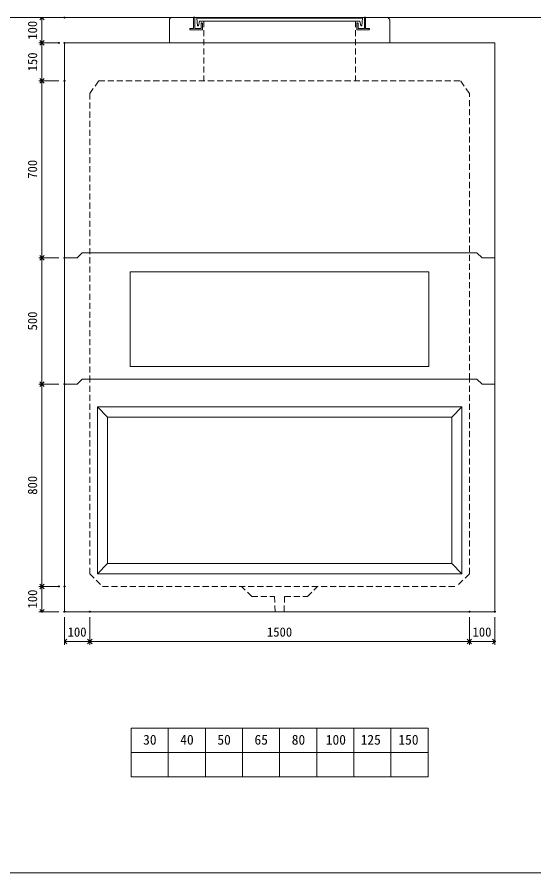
# Model space of a CAD drawing. Units: millimetres, scale not verified. Extents: x -6420 to 6420, y -3025 to 3025.
# Drawn here: x 2323 to 4365, y -2675 to 710 of the extents above; entities that cross this region are included whole.
import ezdxf
from ezdxf.enums import TextEntityAlignment as Align

# ---------------------------------------------------------------- set-up
doc = ezdxf.new("R2010")
doc.units = ezdxf.units.MM
doc.header["$LTSCALE"] = 20
doc.header["$PDMODE"] = 32
doc.header["$PDSIZE"] = 4
for name, pattern in [('DASHED1', [1.8, 1.2, -0.6]), ('USER2', [50.8, 31.75, -6.35, 6.35, -6.35]), ('USER5', [3.185, 0.01, -3.175])]:
    doc.linetypes.add(name, pattern=pattern)
doc.layers.add('0-1_Defpoints', color=7, linetype='Continuous')
for name, color, linetype, lineweight in [('0-2_waku', 7, 'Continuous', 18), ('0-3_gaikei', 7, 'Continuous', 18), ('0-4_kakure', 7, 'DASHED1', 5), ('0-5_sunpou', 7, 'Continuous', 5), ('0-8_uchigawa', 6, 'Continuous', 18), ('0-A_futa', 3, 'Continuous', 18), ('0-B_GL', 4, 'Continuous', 18), ('0-D_文字１', 7, 'Continuous', 18), ('1-2_uchigawa2', 6, 'USER2', 18)]:
    doc.layers.add(name, color=color, linetype=linetype, lineweight=lineweight)
doc.styles.add('ＭＳ ゴシック', font='')
doc.styles.get('ＭＳ ゴシック').set_extended_font_data('MS Gothic')

# ---------------------------------------------------------------- blocks, each defined once
blk = doc.blocks.new('A$C13530FD9')
at = {"layer": '0-3_gaikei'}
for p, q in [((0, 0), (0, 90)), ((10, 100), (95, 100)), ((775, 100), (860, 100)), ((870, 0), (870, 90))]:
    blk.add_line(p, q, dxfattribs=at)
for centre, radius, start, end in [((9.42, 90.58), 9.44, 86.47383, 183.52617), ((860.33, 90.33), 9.68, 358.04251, 91.95749), ((860, 90), 10, 0, 10)]:
    blk.add_arc(centre, radius, start, end, dxfattribs=at)
at = {"layer": '0-4_kakure', "linetype": 'USER5', "lineweight": 18}
for p, q in [((135, 0), (135, 86.5)), ((735, 0), (735, 86.5))]:
    blk.add_line(p, q, dxfattribs=at)
at = {"layer": '0-A_futa'}
for p, q in [((97, 102), (100, 102)), ((100, 102), (100, 57)), ((770, 102), (773, 102)), ((770, 102), (770, 57)), ((95, 100), (95, 57)), ((107.81, 97.5), (762.14, 97.5)), ((107.81, 97.5), (110.3, 67.5)), ((118.33, 86.5), (114.01, 67.5)), ((118.33, 86.5), (751.67, 86.5)), ((125, 77), (125, 57)), ((127, 79), (128, 79)), ((130, 77), (130, 52)), ((740, 77), (740, 52)), ((743, 79), (742, 79)), ((745, 77), (745, 57)), ((751.67, 86.5), (755.99, 67.5)), ((762.14, 97.5), (759.89, 67.5)), ((775, 100), (775, 57)), ((80, 55), (80, 54)), ((82, 57), (95, 57)), ((130, 52), (82, 52)), ((100, 57), (125, 57)), ((110.3, 67.5), (114.01, 67.5)), ((740, 52), (788, 52)), ((770, 57), (745, 57)), ((759.89, 67.5), (755.99, 67.5)), ((788, 57), (775, 57)), ((790, 55), (790, 54))]:
    blk.add_line(p, q, dxfattribs=at)
for centre, start, end in [((97, 100), 90, 180), ((773, 100), 0, 90), ((127, 77), 90, 180), ((128, 77), 0, 90), ((742, 77), 90, 180), ((743, 77), 0, 90), ((82, 55), 90, 180), ((82, 54), 180, 270), ((788, 55), 0, 90), ((788, 54), 270, 0)]:
    blk.add_arc(centre, 2, start, end, dxfattribs=at)
blk = doc.blocks.new('_Open90')
at = {"layer": '0-5_sunpou'}
blk.add_line((0, 0), (-1, 0), dxfattribs=at)
blk.add_lwpolyline([(-0.5, 0.5), (0, 0), (-0.5, -0.5)], dxfattribs=at)
blk = doc.blocks.new('D56')
at = {"layer": '0-1_Defpoints'}
for p in [(5093.24, 3310.09), (5004.21, 3210.09), (5093.24, 3210.09)]:
    blk.add_point(p, dxfattribs=at)
at = {"layer": '0-5_sunpou'}
for p, q in [((5071.24, 3310.09), (4991.21, 3310.09)), ((5004.21, 3292.09), (5004.21, 3228.09)), ((5071.24, 3210.09), (4991.21, 3210.09))]:
    blk.add_line(p, q, dxfattribs=at)
at = {"layer": '0-5_sunpou', "xscale": 18, "yscale": 18}
for p, rotation in [((5004.21, 3310.09), 90), ((5004.21, 3210.09), 270)]:
    blk.add_blockref('_Open90', p, dxfattribs=dict(at, rotation=rotation))
at = {"layer": '0-5_sunpou', "style": 'ＭＳ ゴシック'}
blk.add_text('100', height=36.66, rotation=90, dxfattribs=at).set_placement((4996.21, 3222.59), align=Align.BOTTOM_LEFT)
blk = doc.blocks.new('D57')
at = {"layer": '0-1_Defpoints'}
for p in [(5071.24, 3210.09), (5004.21, 3060.09), (5093.24, 3060.09)]:
    blk.add_point(p, dxfattribs=at)
at = {"layer": '0-5_sunpou'}
for p, q in [((5049.24, 3210.09), (4991.21, 3210.09)), ((5004.21, 3192.09), (5004.21, 3078.09)), ((5071.24, 3060.09), (4991.21, 3060.09))]:
    blk.add_line(p, q, dxfattribs=at)
at = {"layer": '0-5_sunpou', "xscale": 18, "yscale": 18}
for p, rotation in [((5004.21, 3210.09), 90), ((5004.21, 3060.09), 270)]:
    blk.add_blockref('_Open90', p, dxfattribs=dict(at, rotation=rotation))
at = {"layer": '0-5_sunpou', "style": 'ＭＳ ゴシック'}
blk.add_text('150', height=36.66, rotation=90, dxfattribs=at).set_placement((4996.21, 3097.59), align=Align.BOTTOM_LEFT)
blk = doc.blocks.new('D58')
at = {"layer": '0-1_Defpoints'}
for p in [(5093.24, 3060.09), (5004.21, 2360.09), (5093.24, 2360.09)]:
    blk.add_point(p, dxfattribs=at)
at = {"layer": '0-5_sunpou'}
for p, q in [((5071.24, 3060.09), (4991.21, 3060.09)), ((5004.21, 3042.09), (5004.21, 2378.09)), ((5071.24, 2360.09), (4991.21, 2360.09))]:
    blk.add_line(p, q, dxfattribs=at)
at = {"layer": '0-5_sunpou', "xscale": 18, "yscale": 18}
for p, rotation in [((5004.21, 3060.09), 90), ((5004.21, 2360.09), 270)]:
    blk.add_blockref('_Open90', p, dxfattribs=dict(at, rotation=rotation))
at = {"layer": '0-5_sunpou', "style": 'ＭＳ ゴシック'}
blk.add_text('700', height=36.66, rotation=90, dxfattribs=at).set_placement((4996.21, 2672.59), align=Align.BOTTOM_LEFT)
blk = doc.blocks.new('D64')
at = {"layer": '0-1_Defpoints'}
for p in [(5093.24, 2360.09), (5004.21, 1860.09), (5093.24, 1860.09)]:
    blk.add_point(p, dxfattribs=at)
at = {"layer": '0-5_sunpou'}
for p, q in [((5071.24, 2360.09), (4991.21, 2360.09)), ((5004.21, 2342.09), (5004.21, 1878.09)), ((5071.24, 1860.09), (4991.21, 1860.09))]:
    blk.add_line(p, q, dxfattribs=at)
at = {"layer": '0-5_sunpou', "xscale": 18, "yscale": 18}
for p, rotation in [((5004.21, 2360.09), 90), ((5004.21, 1860.09), 270)]:
    blk.add_blockref('_Open90', p, dxfattribs=dict(at, rotation=rotation))
at = {"layer": '0-5_sunpou', "style": 'ＭＳ ゴシック'}
blk.add_text('500', height=36.66, rotation=90, dxfattribs=at).set_placement((4996.21, 2072.59), align=Align.BOTTOM_LEFT)
blk = doc.blocks.new('D76')
at = {"layer": '0-1_Defpoints'}
for p in [(5093.24, 1860.09), (5004.21, 1060.09), (5093.24, 1060.09)]:
    blk.add_point(p, dxfattribs=at)
at = {"layer": '0-5_sunpou'}
for p, q in [((5071.24, 1860.09), (4991.21, 1860.09)), ((5004.21, 1842.09), (5004.21, 1078.09)), ((5071.24, 1060.09), (4991.21, 1060.09))]:
    blk.add_line(p, q, dxfattribs=at)
at = {"layer": '0-5_sunpou', "xscale": 18, "yscale": 18}
for p, rotation in [((5004.21, 1860.09), 90), ((5004.21, 1060.09), 270)]:
    blk.add_blockref('_Open90', p, dxfattribs=dict(at, rotation=rotation))
at = {"layer": '0-5_sunpou', "style": 'ＭＳ ゴシック'}
blk.add_text('800', height=36.66, rotation=90, dxfattribs=at).set_placement((4996.21, 1422.59), align=Align.BOTTOM_LEFT)
blk = doc.blocks.new('D77')
at = {"layer": '0-1_Defpoints'}
for p in [(5071.24, 1060.09), (5004.21, 960.09), (5093.24, 960.09)]:
    blk.add_point(p, dxfattribs=at)
at = {"layer": '0-5_sunpou'}
for p, q in [((5049.24, 1060.09), (4991.21, 1060.09)), ((5004.21, 1042.09), (5004.21, 978.09)), ((5071.24, 960.09), (4991.21, 960.09))]:
    blk.add_line(p, q, dxfattribs=at)
at = {"layer": '0-5_sunpou', "xscale": 18, "yscale": 18}
for p, rotation in [((5004.21, 1060.09), 90), ((5004.21, 960.09), 270)]:
    blk.add_blockref('_Open90', p, dxfattribs=dict(at, rotation=rotation))
at = {"layer": '0-5_sunpou', "style": 'ＭＳ ゴシック'}
blk.add_text('100', height=36.66, rotation=90, dxfattribs=at).set_placement((4996.21, 972.59), align=Align.BOTTOM_LEFT)
blk = doc.blocks.new('D78')
at = {"layer": '0-1_Defpoints'}
for p in [(5093.24, 960.09), (5193.24, 960.09), (5193.24, 842.38)]:
    blk.add_point(p, dxfattribs=at)
at = {"layer": '0-5_sunpou'}
for p, q in [((5093.24, 938.09), (5093.24, 829.38)), ((5193.24, 938.09), (5193.24, 829.38)), ((5111.24, 842.38), (5175.24, 842.38))]:
    blk.add_line(p, q, dxfattribs=at)
at = {"layer": '0-5_sunpou', "xscale": 18, "yscale": 18, "rotation": 180}
blk.add_blockref('_Open90', (5093.24, 842.38), dxfattribs=at)
at = {"layer": '0-5_sunpou', "xscale": 18, "yscale": 18}
blk.add_blockref('_Open90', (5193.24, 842.38), dxfattribs=at)
at = {"layer": '0-5_sunpou', "style": 'ＭＳ ゴシック'}
blk.add_text('100', height=36.66, dxfattribs=at).set_placement((5105.74, 850.38), align=Align.BOTTOM_LEFT)
blk = doc.blocks.new('D79')
at = {"layer": '0-1_Defpoints'}
for p in [(5193.24, 960.09), (6693.24, 960.09), (6693.24, 842.38)]:
    blk.add_point(p, dxfattribs=at)
at = {"layer": '0-5_sunpou'}
for p, q in [((5193.24, 938.09), (5193.24, 829.38)), ((6693.24, 938.09), (6693.24, 829.38)), ((5211.24, 842.38), (6675.24, 842.38))]:
    blk.add_line(p, q, dxfattribs=at)
at = {"layer": '0-5_sunpou', "xscale": 18, "yscale": 18, "rotation": 180}
blk.add_blockref('_Open90', (5193.24, 842.38), dxfattribs=at)
at = {"layer": '0-5_sunpou', "xscale": 18, "yscale": 18}
blk.add_blockref('_Open90', (6693.24, 842.38), dxfattribs=at)
at = {"layer": '0-5_sunpou', "style": 'ＭＳ ゴシック'}
blk.add_text('1500', height=36.66, dxfattribs=at).set_placement((5893.24, 850.38), align=Align.BOTTOM_LEFT)
blk = doc.blocks.new('D80')
at = {"layer": '0-1_Defpoints'}
for p in [(6693.24, 960.09), (6793.24, 960.09), (6793.24, 842.38)]:
    blk.add_point(p, dxfattribs=at)
at = {"layer": '0-5_sunpou'}
for p, q in [((6693.24, 938.09), (6693.24, 829.38)), ((6793.24, 938.09), (6793.24, 829.38)), ((6711.24, 842.38), (6775.24, 842.38))]:
    blk.add_line(p, q, dxfattribs=at)
at = {"layer": '0-5_sunpou', "xscale": 18, "yscale": 18, "rotation": 180}
blk.add_blockref('_Open90', (6693.24, 842.38), dxfattribs=at)
at = {"layer": '0-5_sunpou', "xscale": 18, "yscale": 18}
blk.add_blockref('_Open90', (6793.24, 842.38), dxfattribs=at)
at = {"layer": '0-5_sunpou', "style": 'ＭＳ ゴシック'}
blk.add_text('100', height=36.66, dxfattribs=at).set_placement((6705.74, 850.38), align=Align.BOTTOM_LEFT)

msp = doc.modelspace()

# ---------------------------------------------------------------- linework, layer by layer
at = {"layer": '0-2_waku'}
for p, q in [((2773.33, -2102.71), (2773.33, -2294.71)), ((2773.33, -2102.71), (2773.33, -2294.71)), ((2773.33, -2102.71), (2773.33, -2294.71)), ((2773.33, -2102.71), (2773.33, -2294.71)), ((2773.33, -2102.71), (3946.67, -2102.71)), ((2920, -2102.71), (2920, -2294.71)), ((3066.67, -2102.71), (3066.67, -2294.71)), ((3066.67, -2102.71), (3066.67, -2294.71)), ((3213.33, -2102.71), (3213.33, -2294.71)), ((3360, -2102.71), (3360, -2294.71)), ((3506.67, -2102.71), (3506.67, -2294.71)), ((3653.33, -2102.71), (3653.33, -2294.71)), ((3800, -2102.71), (3800, -2294.71)), ((3946.67, -2102.71), (3946.67, -2294.71)), ((2773.33, -2198.71), (3946.67, -2198.71)), ((2773.33, -2294.71), (3946.67, -2294.71)), ((-1740, -2674.96), (6420, -2674.96))]:
    msp.add_line(p, q, dxfattribs=at)
at = {"layer": '0-3_gaikei'}
for p, q in [((2510, 608.29), (4210, 608.29)), ((2510, 608.29), (2510, -741.71)), ((4210, 608.29), (4210, -741.71)), ((2580, -221.71), (2560, -241.71)), ((2580, -221.71), (4140, -221.71)), ((4140, -221.71), (4160, -241.71)), ((2510, -241.71), (2560, -241.71)), ((2510, -241.71), (2560, -241.71)), ((4160, -241.71), (4210, -241.71)), ((2510, -741.71), (2560, -741.71)), ((2510, -741.71), (2560, -741.71)), ((2510, -741.71), (2560, -741.71)), ((2510, -741.71), (2560, -741.71)), ((2510, -741.71), (2560, -741.71)), ((2510, -741.71), (2560, -741.71)), ((2510, -741.71), (2560, -741.71)), ((2510, -741.71), (2560, -741.71)), ((2510, -741.71), (2560, -741.71)), ((2510, -741.71), (2510, -1641.71)), ((2510, -741.71), (2560, -741.71)), ((2510, -741.71), (2560, -741.71)), ((2510, -741.71), (2560, -741.71)), ((2510, -741.71), (2560, -741.71)), ((2510, -741.71), (2560, -741.71)), ((2510, -741.71), (2560, -741.71)), ((2510, -741.71), (2560, -741.71)), ((2510, -741.71), (2560, -741.71)), ((2510, -741.71), (2560, -741.71)), ((2510, -741.71), (2560, -741.71)), ((2510, -741.71), (2560, -741.71)), ((2510, -741.71), (2560, -741.71)), ((2510, -741.71), (2560, -741.71)), ((2580, -721.71), (2560, -741.71)), ((2580, -721.71), (2560, -741.71)), ((2580, -721.71), (2560, -741.71)), ((2580, -721.71), (2560, -741.71)), ((2580, -721.71), (2560, -741.71)), ((2580, -721.71), (2560, -741.71)), ((2580, -721.71), (2560, -741.71)), ((2580, -721.71), (2560, -741.71)), ((2580, -721.71), (2560, -741.71)), ((2580, -721.71), (2560, -741.71)), ((2580, -721.71), (2560, -741.71)), ((2580, -721.71), (2560, -741.71)), ((2580, -721.71), (2560, -741.71)), ((2580, -721.71), (2560, -741.71)), ((2580, -721.71), (2560, -741.71)), ((2580, -721.71), (2560, -741.71)), ((2580, -721.71), (2560, -741.71)), ((2580, -721.71), (2560, -741.71)), ((2580, -721.71), (2560, -741.71)), ((2580, -721.71), (2560, -741.71)), ((2580, -721.71), (2560, -741.71)), ((2580, -721.71), (2560, -741.71)), ((2580, -721.71), (4140, -721.71)), ((2580, -721.71), (4140, -721.71)), ((2580, -721.71), (4140, -721.71)), ((2580, -721.71), (4140, -721.71)), ((2580, -721.71), (4140, -721.71)), ((2580, -721.71), (4140, -721.71)), ((2580, -721.71), (4140, -721.71)), ((2580, -721.71), (4140, -721.71)), ((2580, -721.71), (4140, -721.71)), ((2580, -721.71), (4140, -721.71)), ((2580, -721.71), (4140, -721.71)), ((2580, -721.71), (4140, -721.71)), ((2580, -721.71), (4140, -721.71)), ((2580, -721.71), (4140, -721.71)), ((2580, -721.71), (4140, -721.71)), ((2580, -721.71), (4140, -721.71)), ((2580, -721.71), (4140, -721.71)), ((2580, -721.71), (4140, -721.71)), ((2580, -721.71), (4140, -721.71)), ((2580, -721.71), (4140, -721.71)), ((2580, -721.71), (4140, -721.71)), ((2580, -721.71), (4140, -721.71)), ((4140, -721.71), (4160, -741.71)), ((4140, -721.71), (4160, -741.71)), ((4140, -721.71), (4160, -741.71)), ((4140, -721.71), (4160, -741.71)), ((4140, -721.71), (4160, -741.71)), ((4140, -721.71), (4160, -741.71)), ((4140, -721.71), (4160, -741.71)), ((4140, -721.71), (4160, -741.71)), ((4140, -721.71), (4160, -741.71)), ((4140, -721.71), (4160, -741.71)), ((4140, -721.71), (4160, -741.71)), ((4140, -721.71), (4160, -741.71)), ((4140, -721.71), (4160, -741.71)), ((4140, -721.71), (4160, -741.71)), ((4140, -721.71), (4160, -741.71)), ((4140, -721.71), (4160, -741.71)), ((4140, -721.71), (4160, -741.71)), ((4140, -721.71), (4160, -741.71)), ((4140, -721.71), (4160, -741.71)), ((4140, -721.71), (4160, -741.71)), ((4140, -721.71), (4160, -741.71)), ((4140, -721.71), (4160, -741.71)), ((4160, -741.71), (4210, -741.71)), ((4160, -741.71), (4210, -741.71)), ((4160, -741.71), (4210, -741.71)), ((4160, -741.71), (4210, -741.71)), ((4160, -741.71), (4210, -741.71)), ((4160, -741.71), (4210, -741.71)), ((4160, -741.71), (4210, -741.71)), ((4160, -741.71), (4210, -741.71)), ((4160, -741.71), (4210, -741.71)), ((4160, -741.71), (4210, -741.71)), ((4160, -741.71), (4210, -741.71)), ((4160, -741.71), (4210, -741.71)), ((4160, -741.71), (4210, -741.71)), ((4160, -741.71), (4210, -741.71)), ((4160, -741.71), (4210, -741.71)), ((4160, -741.71), (4210, -741.71)), ((4160, -741.71), (4210, -741.71)), ((4160, -741.71), (4210, -741.71)), ((4160, -741.71), (4210, -741.71)), ((4160, -741.71), (4210, -741.71)), ((4160, -741.71), (4210, -741.71)), ((4160, -741.71), (4210, -741.71)), ((4210, -1641.71), (4210, -741.71)), ((2510, -1641.71), (4210, -1641.71))]:
    msp.add_line(p, q, dxfattribs=at)
at = {"layer": '0-4_kakure'}
for p, q in [((3060, 694.79), (3060, 458.29)), ((3660, 694.79), (3660, 458.29)), ((2610, 408.29), (2645, 458.29)), ((2645, 458.29), (4075, 458.29)), ((4110, 408.29), (4075, 458.29)), ((2610, 408.29), (2610, -721.71)), ((4110, -721.71), (4110, 408.29)), ((2610, -1491.71), (2610, -721.71)), ((4110, -1491.71), (4110, -721.71)), ((2610, -1491.71), (2660, -1541.71)), ((4110, -1491.71), (4060, -1541.71)), ((2660, -1541.71), (4060, -1541.71)), ((3250, -1581.71), (3210, -1541.71)), ((3250, -1581.71), (3340, -1581.71)), ((3340, -1581.71), (3342.5, -1641.71)), ((3380, -1581.71), (3377.5, -1641.71))]:
    msp.add_line(p, q, dxfattribs=at)
msp.add_lwpolyline([(3380, -1581.71), (3470, -1581.71), (3510, -1541.71)], dxfattribs=at)
at = {"layer": '0-8_uchigawa'}
for p, q in [((2640, -831.71), (3360, -831.71)), ((2640, -831.71), (2640, -1491.71)), ((2680, -871.71), (2640, -831.71)), ((4080, -831.71), (3360, -831.71)), ((4040, -871.71), (4080, -831.71)), ((4080, -831.71), (4080, -1491.71)), ((4080, -831.71), (4080, -1491.71)), ((2680, -871.71), (2680, -1451.71)), ((2680, -871.71), (3360, -871.71)), ((2680, -871.71), (3360, -871.71)), ((4040, -871.71), (3360, -871.71)), ((4040, -871.71), (4040, -1451.71)), ((2680, -1451.71), (2640, -1491.71)), ((2680, -1451.71), (3360, -1451.71)), ((2640, -1491.71), (3360, -1491.71)), ((3360.69, -1492.4), (4080, -1491.71))]:
    msp.add_line(p, q, dxfattribs=at)
msp.add_lwpolyline([(3360, -1451.71), (4040, -1451.71), (4080, -1491.71)], dxfattribs=at)
at = {"layer": '0-B_GL'}
msp.add_line((-1740, 708.29), (6420, 708.29), dxfattribs=at)
at = {"layer": '1-2_uchigawa2'}
for p, q in [((2770, -296.71), (3360, -296.71)), ((2770, -296.71), (2770, -671.71)), ((3950, -296.71), (3360, -296.71)), ((3950, -296.71), (3950, -671.71)), ((2770, -671.71), (3360, -671.71)), ((3950, -671.71), (3360, -671.71))]:
    msp.add_line(p, q, dxfattribs=at)

# ---------------------------------------------------------------- block references
at = {"layer": '0-4_kakure'}
msp.add_blockref('A$C13530FD9', (2925, 608.29), dxfattribs=at)
at = {"layer": '0-5_sunpou'}
for name in ['D56', 'D57', 'D58', 'D64', 'D76', 'D77', 'D78', 'D79', 'D80']:
    msp.add_blockref(name, (-2583.24, -2601.8), dxfattribs=at)

# ---------------------------------------------------------------- texts
at = {"layer": '0-D_文字１', "style": 'ＭＳ ゴシック'}
for s, p in [('30', (2820.75, -2179.55)), ('40', (2967.42, -2179.55)), ('50', (3114.08, -2179.55)), ('65', (3260.75, -2179.55)), ('80', (3407.96, -2179.55)), ('100', (3542.46, -2179.55)), ('125', (3680.31, -2179.55)), ('150', (3829.33, -2179.55))]:
    msp.add_text(s, height=39.1, dxfattribs=at).set_placement(p, align=Align.BOTTOM_LEFT)

doc.saveas('drawing.dxf')
